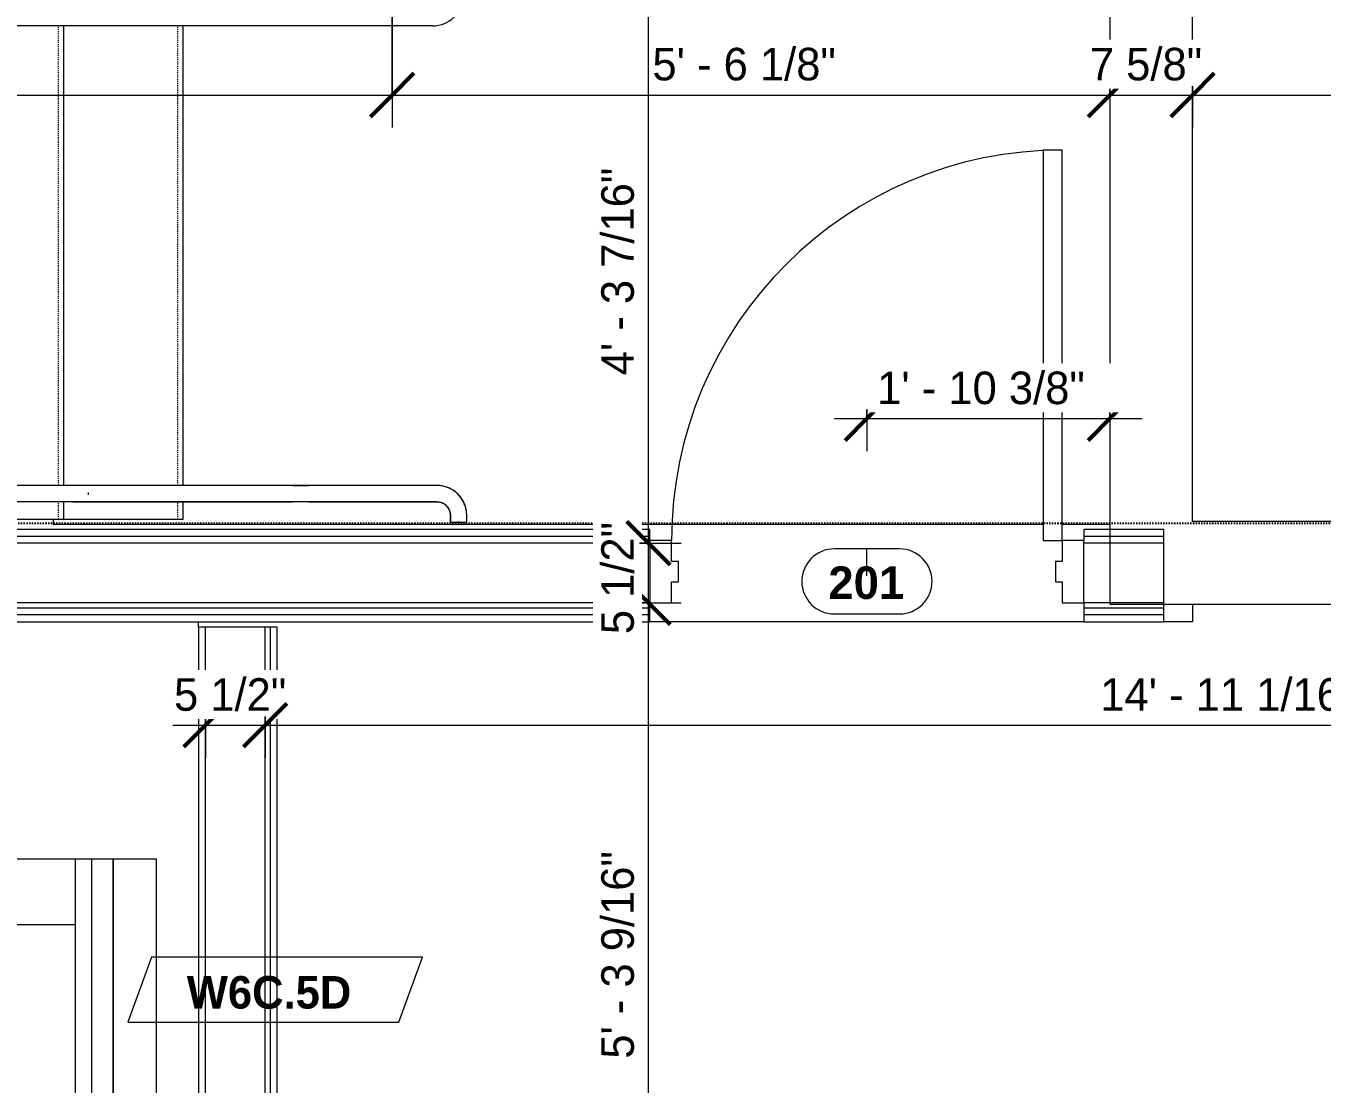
# Model space of a CAD drawing. Header units: inches. Extents: x -4058 to -1781, y 9814 to 12264.
# Drawn here: x -3686.8 to -3567.4, y 11387.9 to 11485.5 of the extents above; entities that cross this region are included whole.
import ezdxf

# ---------------------------------------------------------------- set-up
doc = ezdxf.new("R2010")
doc.units = ezdxf.units.IN
doc.header["$MEASUREMENT"] = 0
doc.linetypes.add('Dash_2_', pattern=[0.25, 0.125, -0.125])
doc.linetypes.add('Overhead 1_16_', pattern=[0.101562, 0.0625, -0.039062])
for name, color, linetype, lineweight in [('0-1', 7, 'Continuous', 5), ('0-3', 8, 'Continuous', 9), ('A-ANNO-DIMS', 211, 'Continuous', 9), ('A-ANNO-DIMS-32', 211, 'Continuous', 9), ('A-DOOR-1', 7, 'Continuous', 9), ('A-DOOR-FRAM-1', 7, 'Continuous', 9), ('A-DOOR-IDEN', 31, 'Continuous', 9), ('A-FLOR-1', 7, 'Continuous', 9), ('A-FLOR-2', 192, 'Continuous', 9), ('A-FLOR-HRAL-1', 7, 'Continuous', 9), ('A-WALL-1', 7, 'Continuous', 9), ('A-WALL-IDEN', 211, 'Continuous', 9), ('I-FURN', 30, 'Continuous', 9), ('I-WALL-3', 7, 'Continuous', 9), ('S-FNDN-1', 7, 'Continuous', 9), ('S-STRS-1', 7, 'Continuous', 9), ('S-STRS-2', 7, 'Overhead 1_16_', 9)]:
    doc.layers.add(name, color=color, linetype=linetype, lineweight=lineweight)
doc.layers.add('0-4', color=250, linetype='Dash_2_')
doc.styles.add('Arial_B', font='arialbd.ttf', dxfattribs={"height": 3})
doc.styles.add('Century Gothic', font='ufonts.com_century-gothic.ttf', dxfattribs={"height": 3})
doc.styles.add('Century Gothic_B', font='GOTHICB.TTF', dxfattribs={"height": 3})
doc.dimstyles.new('THE_DIMENSION_STRING_4', dxfattribs={"dimscale": 12, "dimtxt": 3.132505, "dimasz": 0.333333, "dimexe": 0.25, "dimexo": 0.166667, "dimgap": 0.041667, "dimtad": 1, "dimdec": 4, "dimrnd": 0.0625, "dimzin": 3, "dimdsep": 46, "dimlunit": 4, "dimtxsty": 'Century Gothic', "dimblk1": 'OBLIQUE', "dimblk2": 'OBLIQUE', "dimsah": 1, "dimcen": 0.09, "dimdle": 0.25, "dimazin": 0, "dimtfac": 1, "dimtdec": 4, "dimtix": 1, "dimtmove": 0, "dimatfit": 3, "dimfxl": 1, "dimtvp": 1, "dimtfill": 1, "dimfrac": 2, "dimtolj": 1, "dimtzin": 0, "dimarcsym": 2})

# ---------------------------------------------------------------- blocks, each defined once
blk = doc.blocks.new('CTR - 1st Phase - Shell_rvt-1-UNIT PLANS - 2ND FLOOR')
at = {"layer": 'A-FLOR-1'}
for p, q in [((-3579.32, 11432.19), (-3579.32, 11430.56)), ((-3589.32, 11430.56), (-3629.32, 11430.56)), ((-3579.32, 11430.56), (-3581.95, 11430.56))]:
    blk.add_line(p, q, dxfattribs=at)
blk = doc.blocks.new('CTR - 1st Phase - Common Walls_rvt-1-UNIT PLANS - 2ND FLOOR')
at = {"layer": 'A-WALL-1'}
for p, q in [((-3670.27, 11369.86), (-3670.27, 11430.06)), ((-3664.77, 11369.86), (-3664.77, 11430.06)), ((-3664.27, 11369.86), (-3664.27, 11430.06))]:
    blk.add_line(p, q, dxfattribs=at)
at = {"layer": 'I-WALL-3'}
for p, q in [((-3670.9, 11430.06), (-3670.9, 11369.86)), ((-3663.65, 11430.06), (-3670.9, 11430.06)), ((-3663.65, 11369.86), (-3663.65, 11430.06))]:
    blk.add_line(p, q, dxfattribs=at)
blk = doc.blocks.new('Top Rail Type - Top Rail_Internal_-V8-UNIT PLANS - 2ND FLOOR')
at = {"layer": 'A-FLOR-HRAL-1'}
for p, q in [((-3646.57, 11492), (-3648.07, 11492)), ((-3648.07, 11492), (-3648.07, 11488.25)), ((-3646.57, 11492), (-3646.57, 11488.25)), ((-3748.9, 11487), (-3748.2, 11485.5)), ((-3661.8, 11487), (-3748.9, 11487)), ((-3660.76, 11487), (-3661.8, 11487)), ((-3649.32, 11487), (-3660.76, 11487)), ((-3661.8, 11485.5), (-3748.2, 11485.5)), ((-3660.76, 11485.5), (-3661.8, 11485.5)), ((-3649.32, 11485.5), (-3660.76, 11485.5))]:
    blk.add_line(p, q, dxfattribs=at)
for radius in [1.25, 2.75]:
    blk.add_arc((-3649.32, 11488.25), radius, 270, 0, dxfattribs=at)
blk = doc.blocks.new('Top Rail Type - Top Rail_Internal_-2658754-UNIT PLANS - 2ND FLOOR')
at = {"layer": 'A-FLOR-HRAL-1'}
for p, q in [((-3662.19, 11443.13), (-3682.49, 11443.13)), ((-3648.95, 11443.13), (-3660.76, 11443.13)), ((-3682.49, 11441.63), (-3662.19, 11441.63)), ((-3660.76, 11441.63), (-3648.95, 11441.63)), ((-3647.7, 11440.38), (-3647.7, 11439.75)), ((-3646.86, 11439.75), (-3647.04, 11439.75)), ((-3646.2, 11439.75), (-3646.2, 11440.38))]:
    blk.add_line(p, q, dxfattribs=at)
at = {"layer": 'A-FLOR-HRAL-1', "flags": 128}
for points in [[(-3662.19, 11443.13), (-3662.1, 11443.13), (-3662, 11443.13), (-3661.9, 11443.13), (-3661.8, 11443.13), (-3661.7, 11443.13), (-3661.59, 11443.13), (-3661.49, 11443.13), (-3661.38, 11443.13), (-3661.27, 11443.13), (-3661.16, 11443.13), (-3661.06, 11443.13), (-3660.95, 11443.13), (-3660.84, 11443.13), (-3660.76, 11443.13)], [(-3646.28, 11441.03), (-3646.31, 11441.14), (-3646.34, 11441.24), (-3646.38, 11441.35), (-3646.42, 11441.45), (-3646.46, 11441.55), (-3646.51, 11441.65), (-3646.56, 11441.74), (-3646.62, 11441.84), (-3646.68, 11441.93), (-3646.74, 11442.02), (-3646.81, 11442.11), (-3646.88, 11442.19), (-3646.96, 11442.27), (-3647.03, 11442.35), (-3647.11, 11442.42), (-3647.2, 11442.5), (-3647.28, 11442.56), (-3647.37, 11442.63), (-3647.46, 11442.69), (-3647.56, 11442.75), (-3647.65, 11442.8), (-3647.75, 11442.85), (-3647.85, 11442.9), (-3647.95, 11442.94), (-3648.06, 11442.98), (-3648.16, 11443.01), (-3648.27, 11443.04), (-3648.37, 11443.07), (-3648.48, 11443.09), (-3648.59, 11443.1), (-3648.7, 11443.12), (-3648.81, 11443.12), (-3648.92, 11443.13), (-3648.95, 11443.13)], [(-3681.06, 11442.27), (-3681.05, 11442.3), (-3681.05, 11442.46), (-3681.06, 11442.48)], [(-3660.76, 11441.63), (-3660.87, 11441.63), (-3660.98, 11441.63), (-3661.09, 11441.63), (-3661.2, 11441.63), (-3661.31, 11441.63), (-3661.42, 11441.63), (-3661.52, 11441.63), (-3661.63, 11441.63), (-3661.73, 11441.63), (-3661.83, 11441.63), (-3661.93, 11441.63), (-3662.03, 11441.63), (-3662.13, 11441.63), (-3662.19, 11441.63)], [(-3648.95, 11441.63), (-3648.9, 11441.63), (-3648.85, 11441.62), (-3648.8, 11441.62), (-3648.75, 11441.61), (-3648.7, 11441.6), (-3648.65, 11441.59), (-3648.6, 11441.58), (-3648.56, 11441.56), (-3648.51, 11441.55), (-3648.46, 11441.53), (-3648.42, 11441.51), (-3648.37, 11441.49), (-3648.33, 11441.46), (-3648.28, 11441.44), (-3648.24, 11441.41), (-3648.2, 11441.38), (-3648.16, 11441.35), (-3648.12, 11441.32), (-3648.09, 11441.28), (-3648.05, 11441.25), (-3648.02, 11441.21), (-3647.99, 11441.17), (-3647.95, 11441.13), (-3647.92, 11441.09), (-3647.9, 11441.05), (-3647.87, 11441.01), (-3647.85, 11440.97), (-3647.82, 11440.92), (-3647.8, 11440.88), (-3647.78, 11440.83), (-3647.77, 11440.78), (-3647.75, 11440.74), (-3647.74, 11440.69), (-3647.73, 11440.64), (-3647.72, 11440.59), (-3647.71, 11440.54), (-3647.7, 11440.49), (-3647.7, 11440.44), (-3647.7, 11440.39), (-3647.7, 11440.38)], [(-3646.2, 11440.38), (-3646.2, 11440.49), (-3646.21, 11440.6), (-3646.22, 11440.71), (-3646.23, 11440.82), (-3646.25, 11440.92), (-3646.28, 11441.03)]]:
    blk.add_lwpolyline(points, dxfattribs=at)
blk = doc.blocks.new('Top Rail Type - Top Rail_Internal_-V9-UNIT PLANS - 2ND FLOOR')
at = {"layer": 'A-FLOR-HRAL-1'}
for p, q in [((-3728.44, 11443.13), (-3727.74, 11441.63)), ((-3661.8, 11443.13), (-3728.44, 11443.13)), ((-3660.76, 11443.13), (-3661.8, 11443.13)), ((-3648.95, 11443.13), (-3660.76, 11443.13)), ((-3661.8, 11441.63), (-3727.74, 11441.63)), ((-3660.76, 11441.63), (-3661.8, 11441.63)), ((-3648.95, 11441.63), (-3660.76, 11441.63)), ((-3647.7, 11439.75), (-3647.7, 11440.38)), ((-3647.7, 11439.75), (-3646.2, 11439.75)), ((-3646.2, 11439.75), (-3646.2, 11440.38))]:
    blk.add_line(p, q, dxfattribs=at)
for radius in [2.75, 1.25]:
    blk.add_arc((-3648.95, 11440.38), radius, 0, 90, dxfattribs=at)
blk = doc.blocks.new('HOLLOW METAL - STAIR DOOR 3-0 x 7-0-2683074-UNIT PLANS - 2ND FLOOR')
at = {"layer": 'A-DOOR-1'}
for p, q in [((18, 39.5), (16.25, 39.5)), ((16.25, 39.5), (16.25, 3.5)), ((18, 3.5), (18, 39.5)), ((16.25, 3.5), (18, 3.5))]:
    blk.add_line(p, q, dxfattribs=at)
blk.add_arc((18, 3.5), 36, 90, 180, dxfattribs=at)
at = {"layer": 'A-DOOR-FRAM-1'}
for p, q in [((-18, 3.5), (-20, 3.5)), ((-20, 3.5), (-20, -2.25)), ((-18, 1.5625), (-18, 3.5)), ((18, 3.5), (18, 1.5625)), ((20, 3.5), (18, 3.5)), ((20, -2.25), (20, 3.5)), ((-17.375, 1.5625), (-18, 1.5625)), ((-17.375, -0.3125), (-17.375, 1.5625)), ((18, 1.5625), (17.375, 1.5625)), ((17.375, 1.5625), (17.375, -0.3125)), ((-18, -2.25), (-18, -0.3125)), ((-18, -0.3125), (-17.375, -0.3125)), ((17.375, -0.3125), (18, -0.3125)), ((18, -0.3125), (18, -2.25)), ((-20, -2.25), (-18, -2.25)), ((18, -2.25), (20, -2.25))]:
    blk.add_line(p, q, dxfattribs=at)
blk = doc.blocks.new('CTR - 1st Phase -Stairs _ Elevators_rvt-1-UNIT PLANS - 2ND FLOOR')
at = {"layer": 'A-FLOR-1'}
for p, q in [((-3684.32, 11440), (-3684.32, 11439.56)), ((-3684.32, 11439.56), (-3593.07, 11439.56)), ((-3591.32, 11439.56), (-3586.95, 11439.56))]:
    blk.add_line(p, q, dxfattribs=at)
at = {"layer": 'A-WALL-1'}
for p, q in [((-3629.32, 11438.44), (-3823.82, 11438.44)), ((-3581.95, 11438.44), (-3589.32, 11438.44)), ((-3629.32, 11437.81), (-3823.82, 11437.81)), ((-3581.95, 11437.81), (-3589.32, 11437.81)), ((-3629.32, 11432.31), (-3823.82, 11432.31)), ((-3581.95, 11432.31), (-3589.32, 11432.31)), ((-3629.32, 11431.81), (-3823.82, 11431.81)), ((-3629.32, 11431.19), (-3823.82, 11431.19)), ((-3581.95, 11431.81), (-3589.32, 11431.81)), ((-3581.95, 11431.19), (-3589.32, 11431.19))]:
    blk.add_line(p, q, dxfattribs=at)
at = {"layer": 'I-WALL-3'}
for p, q in [((-3629.32, 11439.06), (-3823.82, 11439.06)), ((-3629.32, 11438.06), (-3629.32, 11439.06)), ((-3581.95, 11439.06), (-3589.32, 11439.06)), ((-3589.32, 11439.06), (-3589.32, 11438.06)), ((-3581.95, 11430.56), (-3581.95, 11439.06)), ((-3629.32, 11430.56), (-3629.32, 11432.31)), ((-3589.32, 11432.31), (-3589.32, 11430.56)), ((-3823.82, 11430.56), (-3629.32, 11430.56)), ((-3589.32, 11430.56), (-3581.95, 11430.56))]:
    blk.add_line(p, q, dxfattribs=at)
at = {"layer": 'S-STRS-1'}
for p, q in [((-3683.32, 11443.13), (-3683.32, 11485.5)), ((-3672.32, 11443.13), (-3672.32, 11485.5)), ((-3683.32, 11440), (-3683.32, 11441.63)), ((-3672.32, 11440), (-3672.32, 11441.63)), ((-3683.32, 11440), (-3694.32, 11440)), ((-3672.32, 11440), (-3683.32, 11440))]:
    blk.add_line(p, q, dxfattribs=at)
at = {"layer": 'S-STRS-2'}
for p, q in [((-3683.82, 11443.13), (-3683.82, 11485.5)), ((-3672.82, 11443.13), (-3672.82, 11485.5)), ((-3683.82, 11440), (-3683.82, 11441.63)), ((-3672.82, 11440), (-3672.82, 11441.63))]:
    blk.add_line(p, q, dxfattribs=at)
at = {"layer": '0-3'}
for name, p in [('Top Rail Type - Top Rail_Internal_-V8-UNIT PLANS - 2ND FLOOR', (0, 0)), ('HOLLOW METAL - STAIR DOOR 3-0 x 7-0-2683074-UNIT PLANS - 2ND FLOOR', (-3609.32, 11434.56)), ('Top Rail Type - Top Rail_Internal_-V9-UNIT PLANS - 2ND FLOOR', (0, 0)), ('Top Rail Type - Top Rail_Internal_-2658754-UNIT PLANS - 2ND FLOOR', (0, 0))]:
    blk.add_blockref(name, p, dxfattribs=at)
blk = doc.blocks.new('CTR - 1st Phase - Structure_rvt-1-UNIT PLANS - 2ND FLOOR')
at = {"layer": 'A-WALL-1'}
for p, q in [((-3495.32, 11551.81), (-3586.95, 11551.81)), ((-3586.95, 11551.81), (-3586.95, 11544.19)), ((-3586.95, 11544.19), (-3586.95, 11432.19)), ((-3579.32, 11439.81), (-3579.32, 11544.19)), ((-3579.32, 11544.19), (-3495.32, 11544.19)), ((-3495.32, 11439.81), (-3579.32, 11439.81)), ((-3586.95, 11432.19), (-3579.32, 11432.19)), ((-3579.32, 11432.19), (-3495.32, 11432.19))]:
    blk.add_line(p, q, dxfattribs=at)
at = {"layer": 'S-FNDN-1'}
for p, q in [((-3485.7, 11551.81), (-3495.32, 11551.81)), ((-3485.7, 11497.81), (-3485.7, 11551.81)), ((-3495.32, 11544.19), (-3495.32, 11497.81)), ((-3495.32, 11497.81), (-3485.7, 11497.81)), ((-3485.7, 11439.81), (-3495.32, 11439.81)), ((-3485.7, 11432.19), (-3485.7, 11439.81)), ((-3495.32, 11432.19), (-3485.7, 11432.19))]:
    blk.add_line(p, q, dxfattribs=at)
blk = doc.blocks.new('Couch-Both_Arms-Generic - 2-1352635-UNIT PLANS - 2ND FLOOR')
at = {"layer": 'I-FURN'}
for p, q in [((24, 17.5), (-24, 17.5)), ((-24, 17.5), (-24, 13.5)), ((24, 13.5), (24, 17.5)), ((-24, 13.5), (24, 13.5)), ((24, 13.5), (-24, 13.5)), ((-24, 13.5), (-24, 10)), ((24, 10), (24, 13.5)), ((-24, 11.5), (24, 11.5)), ((-24, 10), (-24, -17.5)), ((-24, 10), (24, 10)), ((-18, -17.5), (-18, 10)), ((18, 10), (18, -17.5)), ((24, -17.5), (24, 10)), ((-24, -17.5), (-18, -17.5)), ((-18, -17.5), (-18, -18.5)), ((18, -18.5), (18, -17.5)), ((18, -17.5), (24, -17.5)), ((-18, -18.5), (18, -18.5))]:
    blk.add_line(p, q, dxfattribs=at)
blk = doc.blocks.new('Wall Tag - Arch Wall-3956453-UNIT PLANS - 2ND FLOOR')
at = {"layer": 'A-WALL-IDEN'}
for p, q in [((-0.3561, 0.0937), (-0.4244, -0.0937)), ((0.4244, 0.0937), (-0.3561, 0.0937)), ((0.3561, -0.0937), (0.4244, 0.0937)), ((-0.4244, -0.0937), (0.3561, -0.0937))]:
    blk.add_line(p, q, dxfattribs=at)
blk = doc.blocks.new('DIMBLOCK967-UNIT PLANS - 2ND FLOOR')
at = {"layer": 'A-ANNO-DIMS-32'}
for p, q in [((-3771.32, 11486.63), (-3771.32, 11476.13)), ((-3771.32, 11479.13), (-3771.32, 11486.63)), ((-3653.07, 11486.63), (-3653.07, 11476.13)), ((-3653.07, 11479.13), (-3653.07, 11486.63)), ((-3771.32, 11479.13), (-3653.07, 11479.13))]:
    blk.add_line(p, q, dxfattribs=at)
at = {"layer": 'A-ANNO-DIMS-32', "lineweight": 50}
for p, q in [((-3771.32, 11479.13), (-3769.32, 11481.13)), ((-3653.07, 11479.13), (-3651.07, 11481.13)), ((-3771.32, 11479.13), (-3773.32, 11477.13)), ((-3653.07, 11479.13), (-3655.07, 11477.13))]:
    blk.add_line(p, q, dxfattribs=at)
at = {"layer": 'A-ANNO-DIMS-32', "color": 0, "insert": (-3722.44, 11483.48), "char_height": 3, "width": 24.5827, "attachment_point": 1, "line_spacing_factor": 0.984502, "style": 'Century Gothic', "bg_fill": 3, "box_fill_scale": 1.25, "bg_fill_color": 256, "bg_fill_true_color": 13158600, "bg_fill_transparency": 0}
blk.add_mtext('9\' - 10 1/4"', dxfattribs=at)
blk = doc.blocks.new('_Oblique')
at = {"color": 0, "linetype": 'ByBlock', "lineweight": -2}
blk.add_line((-0.5, -0.5), (0.5, 0.5), dxfattribs=at)
blk = doc.blocks.new('DIMBLOCK968-UNIT PLANS - 2ND FLOOR')
at = {"layer": 'A-ANNO-DIMS-32'}
for p, q in [((-3653.07, 11486.63), (-3653.07, 11476.13)), ((-3653.07, 11479.13), (-3653.07, 11486.63)), ((-3586.95, 11479.96), (-3586.95, 11476.13)), ((-3586.95, 11479.13), (-3586.95, 11479.96)), ((-3653.07, 11479.13), (-3586.95, 11479.13))]:
    blk.add_line(p, q, dxfattribs=at)
at = {"layer": 'A-ANNO-DIMS-32', "lineweight": 50}
for p, q in [((-3653.07, 11479.13), (-3651.07, 11481.13)), ((-3586.95, 11479.13), (-3584.95, 11481.13)), ((-3653.07, 11479.13), (-3655.07, 11477.13)), ((-3586.95, 11479.13), (-3588.95, 11477.13))]:
    blk.add_line(p, q, dxfattribs=at)
at = {"layer": 'A-ANNO-DIMS-32', "color": 0, "insert": (-3629.09, 11483.48), "char_height": 3, "width": 21.7784, "attachment_point": 1, "line_spacing_factor": 0.984502, "style": 'Century Gothic', "bg_fill": 3, "box_fill_scale": 1.25, "bg_fill_color": 256, "bg_fill_true_color": 13158600, "bg_fill_transparency": 0}
blk.add_mtext('5\' - 6 1/8"', dxfattribs=at)
blk = doc.blocks.new('DIMBLOCK969-UNIT PLANS - 2ND FLOOR')
at = {"layer": 'A-ANNO-DIMS-32', "lineweight": 50}
for p, q in [((-3586.95, 11479.13), (-3584.95, 11481.13)), ((-3579.32, 11479.13), (-3577.32, 11481.13)), ((-3586.95, 11479.13), (-3588.95, 11477.13)), ((-3579.32, 11479.13), (-3581.32, 11477.13))]:
    blk.add_line(p, q, dxfattribs=at)
at = {"layer": 'A-ANNO-DIMS-32'}
for p, q in [((-3586.95, 11479.96), (-3586.95, 11476.13)), ((-3586.95, 11479.13), (-3586.95, 11479.96)), ((-3579.32, 11479.96), (-3579.32, 11476.13)), ((-3579.32, 11479.13), (-3579.32, 11479.96)), ((-3586.95, 11479.13), (-3579.32, 11479.13))]:
    blk.add_line(p, q, dxfattribs=at)
at = {"layer": 'A-ANNO-DIMS-32', "color": 0, "insert": (-3588.78, 11483.48), "char_height": 3, "width": 13.5444, "attachment_point": 1, "line_spacing_factor": 0.984502, "style": 'Century Gothic', "bg_fill": 3, "box_fill_scale": 1.25, "bg_fill_color": 256, "bg_fill_true_color": 13158600, "bg_fill_transparency": 0}
blk.add_mtext('7 5/8"', dxfattribs=at)
blk = doc.blocks.new('DIMBLOCK970-UNIT PLANS - 2ND FLOOR')
at = {"layer": 'A-ANNO-DIMS-32', "lineweight": 50}
for p, q in [((-3579.32, 11479.13), (-3577.32, 11481.13)), ((-3495.32, 11479.13), (-3493.32, 11481.13)), ((-3579.32, 11479.13), (-3581.32, 11477.13)), ((-3495.32, 11479.13), (-3497.32, 11477.13))]:
    blk.add_line(p, q, dxfattribs=at)
at = {"layer": 'A-ANNO-DIMS-32'}
for p, q in [((-3579.32, 11479.96), (-3579.32, 11476.13)), ((-3579.32, 11479.13), (-3579.32, 11479.96)), ((-3495.32, 11479.96), (-3495.32, 11476.13)), ((-3495.32, 11479.13), (-3495.32, 11479.96)), ((-3579.32, 11479.13), (-3495.32, 11479.13))]:
    blk.add_line(p, q, dxfattribs=at)
at = {"layer": 'A-ANNO-DIMS-32', "color": 0, "insert": (-3542.57, 11483.48), "char_height": 3, "width": 12.5897, "attachment_point": 1, "line_spacing_factor": 0.984502, "style": 'Century Gothic', "bg_fill": 3, "box_fill_scale": 1.25, "bg_fill_color": 256, "bg_fill_true_color": 13158600, "bg_fill_transparency": 0}
blk.add_mtext('7\' - 0"', dxfattribs=at)
blk = doc.blocks.new('DIMBLOCK975-UNIT PLANS - 2ND FLOOR')
at = {"layer": 'A-ANNO-DIMS-32', "lineweight": 50}
for p, q in [((-3629.45, 11432.31), (-3631.45, 11434.31)), ((-3629.45, 11432.31), (-3627.45, 11430.31)), ((-3629.45, 11368.74), (-3631.45, 11370.74)), ((-3629.45, 11368.74), (-3627.45, 11366.74))]:
    blk.add_line(p, q, dxfattribs=at)
at = {"layer": 'A-ANNO-DIMS-32'}
for p, q in [((-3630.28, 11432.31), (-3626.45, 11432.31)), ((-3629.45, 11432.31), (-3630.28, 11432.31)), ((-3629.45, 11368.74), (-3629.45, 11432.31)), ((-3630.28, 11368.74), (-3626.45, 11368.74)), ((-3629.45, 11368.74), (-3630.28, 11368.74))]:
    blk.add_line(p, q, dxfattribs=at)
at = {"layer": 'A-ANNO-DIMS-32', "color": 0, "insert": (-3633.8, 11390.28), "char_height": 3, "width": 24.5827, "attachment_point": 1, "rotation": 90, "line_spacing_factor": 0.984502, "style": 'Century Gothic', "bg_fill": 3, "box_fill_scale": 1.25, "bg_fill_color": 256, "bg_fill_true_color": 13158600, "bg_fill_transparency": 0}
blk.add_mtext('5\' - 3 9/16"', dxfattribs=at)
blk = doc.blocks.new('DIMBLOCK976-UNIT PLANS - 2ND FLOOR')
at = {"layer": 'A-ANNO-DIMS-32', "lineweight": 50}
for p, q in [((-3629.45, 11437.81), (-3631.45, 11439.81)), ((-3629.45, 11437.81), (-3627.45, 11435.81)), ((-3629.45, 11432.31), (-3631.45, 11434.31)), ((-3629.45, 11432.31), (-3627.45, 11430.31))]:
    blk.add_line(p, q, dxfattribs=at)
at = {"layer": 'A-ANNO-DIMS-32'}
for p, q in [((-3630.28, 11437.81), (-3626.45, 11437.81)), ((-3629.45, 11437.81), (-3630.28, 11437.81)), ((-3629.45, 11432.31), (-3629.45, 11437.81)), ((-3630.28, 11432.31), (-3626.45, 11432.31)), ((-3629.45, 11432.31), (-3630.28, 11432.31))]:
    blk.add_line(p, q, dxfattribs=at)
at = {"layer": 'A-ANNO-DIMS-32', "color": 0, "insert": (-3633.8, 11429.42), "char_height": 3, "width": 13.5444, "attachment_point": 1, "rotation": 90, "line_spacing_factor": 0.984502, "style": 'Century Gothic', "bg_fill": 3, "box_fill_scale": 1.25, "bg_fill_color": 256, "bg_fill_true_color": 13158600, "bg_fill_transparency": 0}
blk.add_mtext('5 1/2"', dxfattribs=at)
blk = doc.blocks.new('DIMBLOCK977-UNIT PLANS - 2ND FLOOR')
at = {"layer": 'A-ANNO-DIMS-32', "lineweight": 50}
for p, q in [((-3629.45, 11489.25), (-3631.45, 11491.25)), ((-3629.45, 11489.25), (-3627.45, 11487.25)), ((-3629.45, 11437.81), (-3631.45, 11439.81)), ((-3629.45, 11437.81), (-3627.45, 11435.81))]:
    blk.add_line(p, q, dxfattribs=at)
at = {"layer": 'A-ANNO-DIMS-32'}
for p, q in [((-3651.07, 11489.25), (-3626.45, 11489.25)), ((-3629.45, 11489.25), (-3651.07, 11489.25)), ((-3629.45, 11437.81), (-3629.45, 11489.25)), ((-3630.28, 11437.81), (-3626.45, 11437.81)), ((-3629.45, 11437.81), (-3630.28, 11437.81))]:
    blk.add_line(p, q, dxfattribs=at)
at = {"layer": 'A-ANNO-DIMS-32', "color": 0, "insert": (-3633.8, 11453.29), "char_height": 3, "width": 24.5827, "attachment_point": 1, "rotation": 90, "line_spacing_factor": 0.984502, "style": 'Century Gothic', "bg_fill": 3, "box_fill_scale": 1.25, "bg_fill_color": 256, "bg_fill_true_color": 13158600, "bg_fill_transparency": 0}
blk.add_mtext('4\' - 3 7/16"', dxfattribs=at)
blk = doc.blocks.new('DIMBLOCK985-UNIT PLANS - 2ND FLOOR')
at = {"layer": 'A-ANNO-DIMS-32', "lineweight": 50}
for p, q in [((-3670.27, 11421.02), (-3668.27, 11423.02)), ((-3664.77, 11421.02), (-3662.77, 11423.02)), ((-3670.27, 11421.02), (-3672.27, 11419.02)), ((-3664.77, 11421.02), (-3666.77, 11419.02))]:
    blk.add_line(p, q, dxfattribs=at)
at = {"layer": 'A-ANNO-DIMS-32'}
for p, q in [((-3670.27, 11421.84), (-3670.27, 11418.02)), ((-3670.27, 11421.02), (-3670.27, 11421.84)), ((-3664.77, 11421.84), (-3664.77, 11418.02)), ((-3664.77, 11421.02), (-3664.77, 11421.84)), ((-3673.27, 11421.02), (-3664.77, 11421.02))]:
    blk.add_line(p, q, dxfattribs=at)
at = {"layer": 'A-ANNO-DIMS-32', "color": 0, "insert": (-3673.17, 11425.36), "char_height": 3, "width": 13.5444, "attachment_point": 1, "line_spacing_factor": 0.984502, "style": 'Century Gothic', "bg_fill": 3, "box_fill_scale": 1.25, "bg_fill_color": 256, "bg_fill_true_color": 13158600, "bg_fill_transparency": 0}
blk.add_mtext('5 1/2"', dxfattribs=at)
blk = doc.blocks.new('DIMBLOCK986-UNIT PLANS - 2ND FLOOR')
at = {"layer": 'A-ANNO-DIMS-32'}
for p, q in [((-3485.7, 11430.19), (-3485.7, 11418.02)), ((-3485.7, 11421.02), (-3485.7, 11430.19)), ((-3664.77, 11421.84), (-3664.77, 11418.02)), ((-3664.77, 11421.02), (-3664.77, 11421.84)), ((-3664.77, 11421.02), (-3482.7, 11421.02))]:
    blk.add_line(p, q, dxfattribs=at)
at = {"layer": 'A-ANNO-DIMS-32', "lineweight": 50}
for p, q in [((-3664.77, 11421.02), (-3662.77, 11423.02)), ((-3485.7, 11421.02), (-3483.7, 11423.02)), ((-3664.77, 11421.02), (-3666.77, 11419.02)), ((-3485.7, 11421.02), (-3487.7, 11419.02))]:
    blk.add_line(p, q, dxfattribs=at)
at = {"layer": 'A-ANNO-DIMS-32', "color": 0, "insert": (-3587.82, 11425.36), "char_height": 3, "width": 30.1914, "attachment_point": 1, "line_spacing_factor": 0.984502, "style": 'Century Gothic', "bg_fill": 3, "box_fill_scale": 1.25, "bg_fill_color": 256, "bg_fill_true_color": 13158600, "bg_fill_transparency": 0}
blk.add_mtext('14\' - 11 1/16"', dxfattribs=at)
blk = doc.blocks.new('DIMBLOCK987-UNIT PLANS - 2ND FLOOR')
at = {"layer": 'A-ANNO-DIMS-32', "lineweight": 50}
for p, q in [((-3609.32, 11449.29), (-3607.32, 11451.29)), ((-3586.95, 11449.29), (-3584.95, 11451.29)), ((-3609.32, 11449.29), (-3611.32, 11447.29)), ((-3586.95, 11449.29), (-3588.95, 11447.29))]:
    blk.add_line(p, q, dxfattribs=at)
at = {"layer": 'A-ANNO-DIMS-32'}
for p, q in [((-3609.32, 11450.12), (-3609.32, 11446.29)), ((-3609.32, 11449.29), (-3609.32, 11450.12)), ((-3586.95, 11450.12), (-3586.95, 11446.29)), ((-3586.95, 11449.29), (-3586.95, 11450.12)), ((-3612.32, 11449.29), (-3583.95, 11449.29))]:
    blk.add_line(p, q, dxfattribs=at)
at = {"layer": 'A-ANNO-DIMS-32', "color": 0, "insert": (-3608.38, 11453.63), "char_height": 3, "width": 24.5827, "attachment_point": 1, "line_spacing_factor": 0.984502, "style": 'Century Gothic', "bg_fill": 3, "box_fill_scale": 1.25, "bg_fill_color": 256, "bg_fill_true_color": 13158600, "bg_fill_transparency": 0}
blk.add_mtext('1\' - 10 3/8"', dxfattribs=at)
blk = doc.blocks.new('Door Tag - Mark - Instance-4122133-UNIT PLANS - 2ND FLOOR')
at = {"layer": 'A-DOOR-IDEN'}
for p, q in [((0.09375, 0.09375), (-0.09375, 0.09375)), ((-0.09375, -0.09375), (0.09375, -0.09375))]:
    blk.add_line(p, q, dxfattribs=at)
for centre, start, end in [((-0.09375, 0), 90, 270), ((0.09375, 0), 270, 90)]:
    blk.add_arc(centre, 0.09375, start, end, dxfattribs=at)

msp = doc.modelspace()

# ---------------------------------------------------------------- linework, layer by layer
at = {"layer": '0-4'}
msp.add_line((-3931.02707, 11439.65107), (-3477.94625, 11439.65107), dxfattribs=at)
at = {"layer": 'A-DOOR-IDEN'}
msp.add_line((-3609.32374, 11434.8144), (-3609.32374, 11437.28799), dxfattribs=at)
at = {"layer": 'A-FLOR-2'}
msp.add_line((-3670.89874, 11430.0644), (-3670.89874, 11430.5644), dxfattribs=at)

# ---------------------------------------------------------------- block references
at = {"layer": '0-1'}
for name in ['CTR - 1st Phase - Shell_rvt-1-UNIT PLANS - 2ND FLOOR', 'CTR - 1st Phase - Common Walls_rvt-1-UNIT PLANS - 2ND FLOOR', 'CTR - 1st Phase -Stairs _ Elevators_rvt-1-UNIT PLANS - 2ND FLOOR', 'CTR - 1st Phase - Structure_rvt-1-UNIT PLANS - 2ND FLOOR']:
    msp.add_blockref(name, (0, 0), dxfattribs=at)
at = {"layer": 'A-WALL-IDEN', "xscale": 31.99999999999999, "yscale": 31.99999999999999, "zscale": 31.99999999999999}
msp.add_blockref('Wall Tag - Arch Wall-3956453-UNIT PLANS - 2ND FLOOR', (-3663.85572, 11396.6519), dxfattribs=at)
at = {"layer": 'I-FURN', "rotation": 269.999999999964}
msp.add_blockref('Couch-Both_Arms-Generic - 2-1352635-UNIT PLANS - 2ND FLOOR', (-3692.28698, 11384.6644), dxfattribs=at)

# ---------------------------------------------------------------- texts
at = {"layer": 'A-WALL-IDEN', "insert": (-3671.99133, 11397.89943), "char_height": 3, "width": 19.594, "attachment_point": 1, "style": 'Century Gothic_B'}
msp.add_mtext('W6C.5D', dxfattribs=at)

# ---------------------------------------------------------------- next in the draw order: dimensions: what is measured, and where the dimension line sits
at = {"layer": 'A-ANNO-DIMS'}
for base, p1, p2, override, picture, middle in [((-3653.07374, 11479.12977), (-3771.32374, 11488.6269), (-3653.07374, 11488.6269), {"dimpost": '<>', "dimfxl": 118.25}, 'DIMBLOCK967-UNIT PLANS - 2ND FLOOR', (-3712.19874, 11481.37144)), ((-3586.94874, 11449.28924), (-3609.32374, 11452.11766), (-3586.94874, 11452.11766), {"dimpost": '<>', "dimfxl": 22.375}, 'DIMBLOCK987-UNIT PLANS - 2ND FLOOR', (-3598.13624, 11451.53091)), ((-3664.77374, 11421.01639), (-3670.27374, 11423.84482), (-3664.77374, 11423.84482), {"dimpost": '<>', "dimfxl": 5.5}, 'DIMBLOCK985-UNIT PLANS - 2ND FLOOR', (-3667.52374, 11423.25806))]:
    dim = msp.add_linear_dim(base=base, p1=p1, p2=p2, dimstyle='THE_DIMENSION_STRING_4', override=override, dxfattribs=at)
    dim.commit()
    dim.dimension.update_dxf_attribs({"geometry": picture, "text_midpoint": middle})
dim = msp.add_linear_dim(base=(-3629.45378, 11432.3144), p1=(-3632.28221, 11368.7394), p2=(-3632.28221, 11432.3144), angle=90, dimstyle='THE_DIMENSION_STRING_4', override={"dimpost": '<>', "dimfxl": 63.575}, dxfattribs=at)
dim.commit()
dim.dimension.update_dxf_attribs({"geometry": 'DIMBLOCK975-UNIT PLANS - 2ND FLOOR', "text_midpoint": (-3631.69546, 11400.5269)})

# ---------------------------------------------------------------- next in the draw order: dimensions: what is measured, and where the dimension line sits
dim = msp.add_linear_dim(base=(-3586.94874, 11479.12977), p1=(-3653.07374, 11488.6269), p2=(-3586.94874, 11481.9582), dimstyle='THE_DIMENSION_STRING_4', override={"dimpost": '<>', "dimfxl": 66.460418}, dxfattribs=at)
dim.commit()
dim.dimension.update_dxf_attribs({"geometry": 'DIMBLOCK968-UNIT PLANS - 2ND FLOOR', "text_midpoint": (-3620.01124, 11481.37144)})
dim = msp.add_linear_dim(base=(-3629.45378, 11437.8144), p1=(-3632.28221, 11432.3144), p2=(-3632.28221, 11437.8144), angle=90, dimstyle='THE_DIMENSION_STRING_4', override={"dimpost": '<>', "dimfxl": 5.5}, dxfattribs=at)
dim.commit()
dim.dimension.update_dxf_attribs({"geometry": 'DIMBLOCK976-UNIT PLANS - 2ND FLOOR', "text_midpoint": (-3631.69546, 11435.0644)})

# ---------------------------------------------------------------- next in the draw order: dimensions: what is measured, and where the dimension line sits
dim = msp.add_linear_dim(base=(-3629.45378, 11489.2519), p1=(-3632.28221, 11437.8144), p2=(-3653.07374, 11489.2519), angle=90, dimstyle='THE_DIMENSION_STRING_4', override={"dimpost": '<>', "dimfxl": 55.480663}, dxfattribs=at)
dim.commit()
dim.dimension.update_dxf_attribs({"geometry": 'DIMBLOCK977-UNIT PLANS - 2ND FLOOR', "text_midpoint": (-3631.69546, 11463.53315)})
for base, p1, p2, override, picture, middle in [((-3579.32374, 11479.12977), (-3586.94874, 11481.9582), (-3579.32374, 11481.9582), {"dimpost": '<>', "dimfxl": 7.625}, 'DIMBLOCK969-UNIT PLANS - 2ND FLOOR', (-3583.13624, 11481.37144)), ((-3485.69874, 11421.01639), (-3664.77374, 11423.84482), (-3485.69874, 11432.1894), {"dimpost": '<>', "dimfxl": 179.269316}, 'DIMBLOCK986-UNIT PLANS - 2ND FLOOR', (-3575.23624, 11423.25806))]:
    dim = msp.add_linear_dim(base=base, p1=p1, p2=p2, dimstyle='THE_DIMENSION_STRING_4', override=override, dxfattribs=at)
    dim.commit()
    dim.dimension.update_dxf_attribs({"geometry": picture, "text_midpoint": middle})

# ---------------------------------------------------------------- next in the draw order: block references
at = {"layer": 'A-DOOR-IDEN', "xscale": 31.99999999999999, "yscale": 31.99999999999999, "zscale": 31.99999999999999}
msp.add_blockref('Door Tag - Mark - Instance-4122133-UNIT PLANS - 2ND FLOOR', (-3609.32374, 11434.28799), dxfattribs=at)

# ---------------------------------------------------------------- next in the draw order: texts
at = {"layer": 'A-DOOR-IDEN', "insert": (-3612.87767, 11435.66784), "char_height": 3, "width": 8.484, "attachment_point": 1, "style": 'Arial_B'}
msp.add_mtext('201', dxfattribs=at)

# ---------------------------------------------------------------- next in the draw order: dimensions: what is measured, and where the dimension line sits
at = {"layer": 'A-ANNO-DIMS'}
dim = msp.add_linear_dim(base=(-3495.32374, 11479.12977), p1=(-3579.32374, 11481.9582), p2=(-3495.32374, 11481.9582), dimstyle='THE_DIMENSION_STRING_4', override={"dimpost": '<>', "dimfxl": 84}, dxfattribs=at)
dim.commit()
dim.dimension.update_dxf_attribs({"geometry": 'DIMBLOCK970-UNIT PLANS - 2ND FLOOR', "text_midpoint": (-3537.32374, 11481.20523)})

doc.saveas('drawing.dxf')
